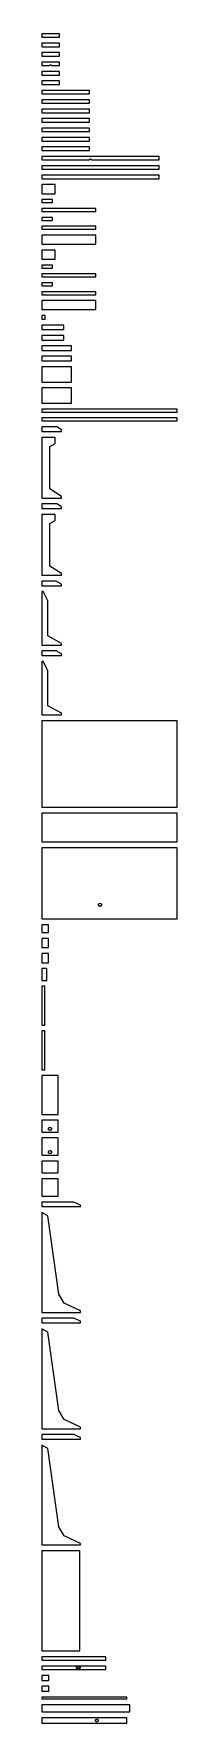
# Model space of a CAD drawing. Header units: metres. Extents: x 0 to 1500, y 0 to 18637.
import ezdxf

# ---------------------------------------------------------------- set-up
doc = ezdxf.new("R2010")
doc.units = ezdxf.units.M

msp = doc.modelspace()

# ---------------------------------------------------------------- linework, layer by layer
for p, q in [((195.667, 18636.7), (0, 18636.7)), ((0, 18636.7), (0, 18597.7)), ((195.667, 18597.7), (195.667, 18636.7)), ((0, 18597.7), (195.667, 18597.7)), ((195.667, 18532.7), (0, 18532.7)), ((0, 18532.7), (0, 18493.7)), ((0, 18493.7), (195.667, 18493.7)), ((195.667, 18493.7), (195.667, 18532.7)), ((195.667, 18428.7), (0, 18428.7)), ((0, 18428.7), (0, 18389.7)), ((0, 18389.7), (195.667, 18389.7)), ((195.667, 18324.7), (0, 18324.7)), ((0, 18324.7), (0, 18285.7)), ((0, 18285.7), (87.8333, 18285.7)), ((87.8333, 18285.7), (87.8881, 18286.8)), ((87.8881, 18286.8), (88.0518, 18287.8)), ((88.0518, 18287.8), (88.3227, 18288.8)), ((88.3227, 18288.8), (88.6978, 18289.8)), ((88.6978, 18289.8), (89.173, 18290.7)), ((89.173, 18290.7), (89.7431, 18291.6)), ((89.7431, 18291.6), (90.4019, 18292.4)), ((90.4019, 18292.4), (91.142, 18293.1)), ((91.142, 18293.1), (91.9554, 18293.8)), ((91.9554, 18293.8), (92.8333, 18294.4)), ((92.8333, 18294.4), (93.7659, 18294.8)), ((93.7659, 18294.8), (94.7431, 18295.2)), ((94.7431, 18295.2), (95.7542, 18295.5)), ((95.7542, 18295.5), (96.788, 18295.7)), ((96.788, 18295.7), (97.8333, 18295.7)), ((97.8333, 18295.7), (98.8786, 18295.7)), ((98.8786, 18295.7), (99.9124, 18295.5)), ((99.9124, 18295.5), (100.923, 18295.2)), ((100.923, 18295.2), (101.901, 18294.8)), ((101.901, 18294.8), (102.833, 18294.4)), ((102.833, 18294.4), (103.711, 18293.8)), ((103.711, 18293.8), (104.525, 18293.1)), ((104.525, 18293.1), (105.265, 18292.4)), ((105.265, 18292.4), (105.923, 18291.6)), ((105.923, 18291.6), (106.494, 18290.7)), ((106.494, 18290.7), (106.969, 18289.8)), ((106.969, 18289.8), (107.344, 18288.8)), ((107.344, 18288.8), (107.615, 18287.8)), ((107.615, 18287.8), (107.779, 18286.8)), ((107.779, 18286.8), (107.833, 18285.7)), ((107.833, 18285.7), (195.667, 18285.7)), ((195.667, 18389.7), (195.667, 18428.7)), ((195.667, 18285.7), (195.667, 18324.7)), ((195.667, 18220.7), (0, 18220.7)), ((0, 18220.7), (0, 18181.7)), ((0, 18181.7), (195.667, 18181.7)), ((195.667, 18116.7), (0, 18116.7)), ((0, 18116.7), (0, 18077.7)), ((0, 18077.7), (195.667, 18077.7)), ((195.667, 18181.7), (195.667, 18220.7)), ((195.667, 18077.7), (195.667, 18116.7)), ((530.461, 18012.7), (0, 18012.7)), ((0, 18012.7), (0, 17973.7)), ((0, 17973.7), (530.461, 17973.7)), ((530.461, 17908.7), (0, 17908.7)), ((0, 17908.7), (0, 17869.7)), ((530.461, 17973.7), (530.461, 18012.7)), ((530.461, 17869.7), (530.461, 17908.7)), ((0, 17869.7), (530.461, 17869.7)), ((530.461, 17804.7), (0, 17804.7)), ((0, 17804.7), (0, 17765.7)), ((0, 17765.7), (530.461, 17765.7)), ((530.461, 17765.7), (530.461, 17804.7)), ((530.461, 17700.7), (0, 17700.7)), ((0, 17700.7), (0, 17661.7)), ((0, 17661.7), (530.461, 17661.7)), ((530.461, 17596.7), (0, 17596.7)), ((0, 17596.7), (0, 17557.7)), ((0, 17557.7), (530.461, 17557.7)), ((530.461, 17661.7), (530.461, 17700.7)), ((530.461, 17557.7), (530.461, 17596.7)), ((530.461, 17492.7), (0, 17492.7)), ((0, 17492.7), (0, 17453.7)), ((0, 17453.7), (530.461, 17453.7)), ((530.461, 17388.7), (0, 17388.7)), ((0, 17388.7), (0, 17349.7)), ((0, 17349.7), (530.461, 17349.7)), ((530.461, 17453.7), (530.461, 17492.7)), ((530.461, 17349.7), (530.461, 17388.7)), ((1300, 17284.7), (0, 17284.7)), ((0, 17284.7), (0, 17245.7)), ((0, 17245.7), (530, 17245.7)), ((1300, 17180.7), (0, 17180.7)), ((0, 17180.7), (0, 17141.7)), ((530, 17245.7), (530.055, 17246.8)), ((530.055, 17246.8), (530.219, 17247.8)), ((530.219, 17247.8), (530.489, 17248.8)), ((530.489, 17248.8), (530.865, 17249.8)), ((530.865, 17249.8), (531.34, 17250.7)), ((531.34, 17250.7), (531.91, 17251.6)), ((531.91, 17251.6), (532.569, 17252.4)), ((532.569, 17252.4), (533.309, 17253.1)), ((533.309, 17253.1), (534.122, 17253.8)), ((534.122, 17253.8), (535, 17254.4)), ((535, 17254.4), (535.933, 17254.8)), ((535.933, 17254.8), (536.91, 17255.2)), ((536.91, 17255.2), (537.921, 17255.5)), ((537.921, 17255.5), (538.955, 17255.7)), ((538.955, 17255.7), (540, 17255.7)), ((540, 17255.7), (541.045, 17255.7)), ((541.045, 17255.7), (542.079, 17255.5)), ((542.079, 17255.5), (543.09, 17255.2)), ((543.09, 17255.2), (544.067, 17254.8)), ((544.067, 17254.8), (545, 17254.4)), ((545, 17254.4), (545.878, 17253.8)), ((545.878, 17253.8), (546.691, 17253.1)), ((546.691, 17253.1), (547.431, 17252.4)), ((547.431, 17252.4), (548.09, 17251.6)), ((548.09, 17251.6), (548.66, 17250.7)), ((548.66, 17250.7), (549.135, 17249.8)), ((549.135, 17249.8), (549.511, 17248.8)), ((549.511, 17248.8), (549.781, 17247.8)), ((549.781, 17247.8), (549.945, 17246.8)), ((549.945, 17246.8), (550, 17245.7)), ((550, 17245.7), (1300, 17245.7)), ((1300, 17245.7), (1300, 17284.7)), ((1300, 17141.7), (1300, 17180.7)), ((0, 17141.7), (1300, 17141.7)), ((1300, 17076.7), (0, 17076.7)), ((0, 17076.7), (0, 17037.7)), ((0, 17037.7), (1300, 17037.7)), ((150, 16972.7), (0, 16972.7)), ((0, 16972.7), (0, 16872.7)), ((150, 16872.7), (150, 16972.7)), ((1300, 17037.7), (1300, 17076.7)), ((0, 16872.7), (150, 16872.7)), ((120, 16807.7), (0, 16807.7)), ((0, 16807.7), (0, 16774.7)), ((0, 16774.7), (120, 16774.7)), ((120, 16774.7), (120, 16807.7)), ((600, 16709.7), (0, 16709.7)), ((0, 16709.7), (0, 16676.7)), ((0, 16676.7), (600, 16676.7)), ((120, 16611.7), (0, 16611.7)), ((0, 16611.7), (0, 16578.7)), ((120, 16578.7), (120, 16611.7)), ((600, 16676.7), (600, 16709.7)), ((0, 16578.7), (120, 16578.7)), ((600, 16513.7), (0, 16513.7)), ((0, 16513.7), (0, 16480.7)), ((0, 16480.7), (600, 16480.7)), ((600, 16415.7), (0, 16415.7)), ((0, 16415.7), (0, 16315.7)), ((600, 16480.7), (600, 16513.7)), ((600, 16315.7), (600, 16415.7)), ((0, 16315.7), (600, 16315.7)), ((150, 16250.7), (0, 16250.7)), ((0, 16250.7), (0, 16150.7)), ((150, 16150.7), (150, 16250.7)), ((0, 16150.7), (150, 16150.7)), ((120, 16085.7), (0, 16085.7)), ((0, 16085.7), (0, 16052.7)), ((0, 16052.7), (120, 16052.7)), ((120, 16052.7), (120, 16085.7)), ((600, 15987.7), (0, 15987.7)), ((0, 15987.7), (0, 15954.7)), ((0, 15954.7), (600, 15954.7)), ((120, 15889.7), (0, 15889.7)), ((0, 15889.7), (0, 15856.7)), ((0, 15856.7), (120, 15856.7)), ((120, 15856.7), (120, 15889.7)), ((600, 15954.7), (600, 15987.7)), ((600, 15791.7), (0, 15791.7)), ((0, 15791.7), (0, 15758.7)), ((0, 15758.7), (600, 15758.7)), ((600, 15693.7), (0, 15693.7)), ((0, 15693.7), (0, 15593.7)), ((600, 15758.7), (600, 15791.7)), ((600, 15593.7), (600, 15693.7)), ((0, 15593.7), (600, 15593.7)), ((40, 15528.7), (0, 15528.7)), ((0, 15528.7), (0, 15488.7)), ((0, 15488.7), (40, 15488.7)), ((40, 15488.7), (40, 15528.7)), ((245, 15423.7), (0, 15423.7)), ((0, 15423.7), (0, 15373.7)), ((0, 15373.7), (245, 15373.7)), ((245, 15308.7), (0, 15308.7)), ((0, 15308.7), (0, 15258.7)), ((245, 15373.7), (245, 15423.7)), ((245, 15258.7), (245, 15308.7)), ((0, 15258.7), (245, 15258.7)), ((330, 15193.7), (0, 15193.7)), ((0, 15193.7), (0, 15143.7)), ((0, 15143.7), (330, 15143.7)), ((330, 15143.7), (330, 15193.7)), ((330, 15078.7), (0, 15078.7)), ((0, 15078.7), (0, 15028.7)), ((0, 15028.7), (330, 15028.7)), ((330, 14963.7), (0, 14963.7)), ((0, 14963.7), (0, 14795.2)), ((330, 15028.7), (330, 15078.7)), ((330, 14795.2), (330, 14963.7)), ((0, 14795.2), (330, 14795.2)), ((330, 14730.2), (0, 14730.2)), ((0, 14730.2), (0, 14561.7)), ((330, 14561.7), (330, 14730.2)), ((0, 14561.7), (330, 14561.7)), ((1500, 14496.7), (0, 14496.7)), ((0, 14496.7), (0, 14463.7)), ((0, 14463.7), (1500, 14463.7)), ((1500, 14398.7), (0, 14398.7)), ((0, 14398.7), (0, 14365.7)), ((0, 14365.7), (1500, 14365.7)), ((1500, 14463.7), (1500, 14496.7)), ((1500, 14365.7), (1500, 14398.7)), ((168.315, 14300.7), (0, 14300.7)), ((0, 14300.7), (0, 14249.9)), ((0, 14249.9), (220, 14249.9)), ((150.5, 14184.9), (0, 14184.9)), ((0, 14184.9), (0, 13514.9)), ((150.5, 14116.9), (150.5, 14184.9)), ((220, 14267.9), (168.315, 14300.7)), ((220, 14249.9), (220, 14267.9)), ((90, 14084.4), (150.5, 14116.9)), ((90, 13615.4), (90, 14084.4)), ((220, 13532.9), (90, 13615.4)), ((0, 13514.9), (220, 13514.9)), ((168.315, 13449.9), (0, 13449.9)), ((0, 13449.9), (0, 13399.1)), ((220, 13417.1), (168.315, 13449.9)), ((220, 13514.9), (220, 13532.9)), ((0, 13399.1), (220, 13399.1)), ((150.5, 13334.1), (0, 13334.1)), ((0, 13334.1), (0, 12664.1)), ((90, 13233.6), (150.5, 13266.1)), ((90, 12764.6), (90, 13233.6)), ((150.5, 13266.1), (150.5, 13334.1)), ((220, 13399.1), (220, 13417.1)), ((220, 12682.1), (90, 12764.6)), ((220, 12664.1), (220, 12682.1)), ((0, 12664.1), (220, 12664.1)), ((159.37, 12599.1), (0, 12599.1)), ((0, 12599.1), (0, 12548.3)), ((0, 12548.3), (220, 12548.3)), ((220, 12566.3), (159.37, 12599.1)), ((220, 12548.3), (220, 12566.3)), ((18, 12483.3), (0, 12483.3)), ((0, 12483.3), (0, 11893.3)), ((67.5, 12382.4), (18, 12483.3)), ((67.5, 11993.8), (67.5, 12382.4)), ((220, 11911.3), (67.5, 11993.8)), ((0, 11893.3), (220, 11893.3)), ((159.37, 11828.3), (0, 11828.3)), ((0, 11828.3), (0, 11777.5)), ((0, 11777.5), (220, 11777.5)), ((220, 11795.5), (159.37, 11828.3)), ((220, 11893.3), (220, 11911.3)), ((220, 11777.5), (220, 11795.5)), ((18, 11712.5), (0, 11712.5)), ((0, 11712.5), (0, 11122.5)), ((67.5, 11611.6), (18, 11712.5)), ((67.5, 11223), (67.5, 11611.6)), ((220, 11140.5), (67.5, 11223)), ((0, 11122.5), (220, 11122.5)), ((1500, 11057.5), (0, 11057.5)), ((0, 11057.5), (0, 10104.4)), ((220, 11122.5), (220, 11140.5)), ((1500, 10104.4), (1500, 11057.5)), ((0, 10104.4), (1500, 10104.4)), ((1500, 10039.4), (0, 10039.4)), ((0, 10039.4), (0, 9721.65)), ((1500, 9721.65), (1500, 10039.4)), ((0, 9721.65), (1500, 9721.65)), ((1500, 9656.65), (0, 9656.65)), ((0, 9656.65), (0, 8872.19)), ((1500, 8872.19), (1500, 9656.65)), ((628, 9027.19), (628.093, 9028.96)), ((628.093, 9025.41), (628, 9027.19)), ((628.093, 9028.96), (628.371, 9030.72)), ((628.371, 9023.65), (628.093, 9025.41)), ((628.371, 9030.72), (628.832, 9032.44)), ((628.832, 9021.93), (628.371, 9023.65)), ((628.832, 9032.44), (629.47, 9034.1)), ((629.47, 9020.27), (628.832, 9021.93)), ((629.47, 9034.1), (630.278, 9035.69)), ((630.278, 9018.69), (629.47, 9020.27)), ((630.278, 9035.69), (631.247, 9037.18)), ((631.247, 9017.2), (630.278, 9018.69)), ((631.247, 9037.18), (632.367, 9038.56)), ((632.367, 9015.81), (631.247, 9017.2)), ((632.367, 9038.56), (633.625, 9039.82)), ((633.625, 9014.55), (632.367, 9015.81)), ((633.625, 9039.82), (635.008, 9040.94)), ((635.008, 9013.43), (633.625, 9014.55)), ((635.008, 9040.94), (636.5, 9041.91)), ((636.5, 9012.47), (635.008, 9013.43)), ((636.5, 9041.91), (638.085, 9042.72)), ((638.085, 9011.66), (636.5, 9012.47)), ((638.085, 9042.72), (639.747, 9043.36)), ((639.747, 9011.02), (638.085, 9011.66)), ((639.747, 9043.36), (641.466, 9043.82)), ((641.466, 9010.56), (639.747, 9011.02)), ((641.466, 9043.82), (643.223, 9044.09)), ((643.223, 9010.28), (641.466, 9010.56)), ((643.223, 9044.09), (645, 9044.19)), ((645, 9010.19), (643.223, 9010.28)), ((645, 9044.19), (646.777, 9044.09)), ((646.777, 9010.28), (645, 9010.19)), ((646.777, 9044.09), (648.534, 9043.82)), ((648.534, 9010.56), (646.777, 9010.28)), ((648.534, 9043.82), (650.253, 9043.36)), ((650.253, 9011.02), (648.534, 9010.56)), ((650.253, 9043.36), (651.915, 9042.72)), ((651.915, 9011.66), (650.253, 9011.02)), ((651.915, 9042.72), (653.5, 9041.91)), ((653.5, 9012.47), (651.915, 9011.66)), ((653.5, 9041.91), (654.992, 9040.94)), ((654.992, 9013.43), (653.5, 9012.47)), ((654.992, 9040.94), (656.375, 9039.82)), ((656.375, 9014.55), (654.992, 9013.43)), ((656.375, 9039.82), (657.633, 9038.56)), ((657.633, 9015.81), (656.375, 9014.55)), ((657.633, 9038.56), (658.753, 9037.18)), ((658.753, 9017.2), (657.633, 9015.81)), ((658.753, 9037.18), (659.722, 9035.69)), ((659.722, 9018.69), (658.753, 9017.2)), ((659.722, 9035.69), (660.53, 9034.1)), ((660.53, 9020.27), (659.722, 9018.69)), ((660.53, 9034.1), (661.168, 9032.44)), ((661.168, 9021.93), (660.53, 9020.27)), ((661.168, 9032.44), (661.628, 9030.72)), ((661.628, 9023.65), (661.168, 9021.93)), ((661.628, 9030.72), (661.907, 9028.96)), ((661.907, 9025.41), (661.628, 9023.65)), ((661.907, 9028.96), (662, 9027.19)), ((662, 9027.19), (661.907, 9025.41)), ((0, 8872.19), (1500, 8872.19)), ((75, 8807.19), (0, 8807.19)), ((0, 8807.19), (0, 8722.19)), ((75, 8722.19), (75, 8807.19)), ((0, 8722.19), (75, 8722.19)), ((75, 8657.19), (0, 8657.19)), ((0, 8657.19), (0, 8557.19)), ((75, 8557.19), (75, 8657.19)), ((0, 8557.19), (75, 8557.19)), ((75, 8492.19), (0, 8492.19)), ((0, 8492.19), (0, 8389.14)), ((0, 8389.14), (75, 8389.14)), ((75, 8389.14), (75, 8492.19)), ((55.05, 8324.14), (0, 8324.14)), ((0, 8324.14), (0, 8194.14)), ((55.05, 8194.14), (55.05, 8324.14)), ((0, 8194.14), (55.05, 8194.14)), ((36, 8129.14), (0, 8129.14)), ((0, 8129.14), (0, 7701.32)), ((36, 7701.32), (36, 8129.14)), ((0, 7701.32), (36, 7701.32)), ((36, 7636.32), (0, 7636.32)), ((0, 7636.32), (0, 7208.5)), ((36, 7208.5), (36, 7636.32)), ((0, 7208.5), (36, 7208.5)), ((183, 7143.5), (0, 7143.5)), ((0, 7143.5), (0, 6715.68)), ((183, 6715.68), (183, 7143.5)), ((0, 6715.68), (183, 6715.68)), ((183, 6650.68), (0, 6650.68)), ((0, 6650.68), (0, 6521.03)), ((74.5, 6556.03), (74.5931, 6557.81)), ((74.5931, 6554.25), (74.5, 6556.03)), ((74.5931, 6557.81), (74.8715, 6559.56)), ((74.8715, 6552.5), (74.5931, 6554.25)), ((74.8715, 6559.56), (75.332, 6561.28)), ((75.332, 6550.78), (74.8715, 6552.5)), ((75.332, 6561.28), (75.9697, 6562.94)), ((75.9697, 6549.12), (75.332, 6550.78)), ((75.9697, 6562.94), (76.7776, 6564.53)), ((76.7776, 6547.53), (75.9697, 6549.12)), ((76.7776, 6564.53), (77.7467, 6566.02)), ((77.7467, 6546.04), (76.7776, 6547.53)), ((77.7467, 6566.02), (78.8665, 6567.41)), ((78.8665, 6544.65), (77.7467, 6546.04)), ((78.8665, 6567.41), (80.1248, 6568.66)), ((80.1248, 6543.4), (78.8665, 6544.65)), ((80.1248, 6568.66), (81.5076, 6569.78)), ((81.5076, 6542.28), (80.1248, 6543.4)), ((81.5076, 6569.78), (83, 6570.75)), ((83, 6541.31), (81.5076, 6542.28)), ((83, 6570.75), (84.5855, 6571.56)), ((84.5855, 6540.5), (83, 6541.31)), ((84.5855, 6571.56), (86.2467, 6572.2)), ((86.2467, 6539.86), (84.5855, 6540.5)), ((86.2467, 6572.2), (87.9655, 6572.66)), ((87.9655, 6539.4), (86.2467, 6539.86)), ((87.9655, 6572.66), (89.723, 6572.94)), ((89.723, 6539.12), (87.9655, 6539.4)), ((89.723, 6572.94), (91.5, 6573.03)), ((91.5, 6539.03), (89.723, 6539.12)), ((91.5, 6573.03), (93.277, 6572.94)), ((93.277, 6539.12), (91.5, 6539.03)), ((93.277, 6572.94), (95.0345, 6572.66)), ((95.0345, 6539.4), (93.277, 6539.12)), ((95.0345, 6572.66), (96.7533, 6572.2)), ((96.7533, 6539.86), (95.0345, 6539.4)), ((96.7533, 6572.2), (98.4145, 6571.56)), ((98.4145, 6540.5), (96.7533, 6539.86)), ((98.4145, 6571.56), (100, 6570.75)), ((100, 6541.31), (98.4145, 6540.5)), ((100, 6570.75), (101.492, 6569.78)), ((101.492, 6542.28), (100, 6541.31)), ((101.492, 6569.78), (102.875, 6568.66)), ((102.875, 6543.4), (101.492, 6542.28)), ((102.875, 6568.66), (104.133, 6567.41)), ((104.133, 6544.65), (102.875, 6543.4)), ((104.133, 6567.41), (105.253, 6566.02)), ((105.253, 6546.04), (104.133, 6544.65)), ((105.253, 6566.02), (106.222, 6564.53)), ((106.222, 6547.53), (105.253, 6546.04)), ((106.222, 6564.53), (107.03, 6562.94)), ((107.03, 6549.12), (106.222, 6547.53)), ((107.03, 6562.94), (107.668, 6561.28)), ((107.668, 6550.78), (107.03, 6549.12)), ((107.668, 6561.28), (108.129, 6559.56)), ((108.129, 6552.5), (107.668, 6550.78)), ((108.129, 6559.56), (108.407, 6557.81)), ((108.407, 6554.25), (108.129, 6552.5)), ((108.407, 6557.81), (108.5, 6556.03)), ((108.5, 6556.03), (108.407, 6554.25)), ((183, 6521.03), (183, 6650.68)), ((0, 6521.03), (183, 6521.03)), ((183, 6456.03), (0, 6456.03)), ((0, 6456.03), (0, 6264.94)), ((183, 6264.94), (183, 6456.03)), ((0, 6264.94), (183, 6264.94)), ((183, 6199.94), (0, 6199.94)), ((0, 6199.94), (0, 6070.29)), ((74.5, 6299.94), (74.5931, 6301.72)), ((74.5931, 6298.17), (74.5, 6299.94)), ((74.5931, 6301.72), (74.8715, 6303.48)), ((74.8715, 6296.41), (74.5931, 6298.17)), ((74.8715, 6303.48), (75.332, 6305.2)), ((75.332, 6294.69), (74.8715, 6296.41)), ((75.332, 6305.2), (75.9697, 6306.86)), ((75.9697, 6293.03), (75.332, 6294.69)), ((75.9697, 6306.86), (76.7776, 6308.44)), ((76.7776, 6291.44), (75.9697, 6293.03)), ((76.7776, 6308.44), (77.7467, 6309.93)), ((77.7467, 6289.95), (76.7776, 6291.44)), ((77.7467, 6309.93), (78.8665, 6311.32)), ((78.8665, 6288.57), (77.7467, 6289.95)), ((78.8665, 6311.32), (80.1248, 6312.58)), ((80.1248, 6287.31), (78.8665, 6288.57)), ((80.1248, 6312.58), (81.5076, 6313.7)), ((81.5076, 6286.19), (80.1248, 6287.31)), ((81.5076, 6313.7), (83, 6314.66)), ((83, 6285.22), (81.5076, 6286.19)), ((83, 6314.66), (84.5855, 6315.47)), ((84.5855, 6284.41), (83, 6285.22)), ((84.5855, 6315.47), (86.2467, 6316.11)), ((86.2467, 6283.77), (84.5855, 6284.41)), ((86.2467, 6316.11), (87.9655, 6316.57)), ((87.9655, 6283.31), (86.2467, 6283.77)), ((87.9655, 6316.57), (89.723, 6316.85)), ((89.723, 6283.04), (87.9655, 6283.31)), ((89.723, 6316.85), (91.5, 6316.94)), ((91.5, 6282.94), (89.723, 6283.04)), ((91.5, 6316.94), (93.277, 6316.85)), ((93.277, 6283.04), (91.5, 6282.94)), ((93.277, 6316.85), (95.0345, 6316.57)), ((95.0345, 6283.31), (93.277, 6283.04)), ((95.0345, 6316.57), (96.7533, 6316.11)), ((96.7533, 6283.77), (95.0345, 6283.31)), ((96.7533, 6316.11), (98.4145, 6315.47)), ((98.4145, 6284.41), (96.7533, 6283.77)), ((98.4145, 6315.47), (100, 6314.66)), ((100, 6285.22), (98.4145, 6284.41)), ((100, 6314.66), (101.492, 6313.7)), ((101.492, 6286.19), (100, 6285.22)), ((101.492, 6313.7), (102.875, 6312.58)), ((102.875, 6287.31), (101.492, 6286.19)), ((102.875, 6312.58), (104.133, 6311.32)), ((104.133, 6288.57), (102.875, 6287.31)), ((104.133, 6311.32), (105.253, 6309.93)), ((105.253, 6289.95), (104.133, 6288.57)), ((105.253, 6309.93), (106.222, 6308.44)), ((106.222, 6291.44), (105.253, 6289.95)), ((106.222, 6308.44), (107.03, 6306.86)), ((107.03, 6293.03), (106.222, 6291.44)), ((107.03, 6306.86), (107.668, 6305.2)), ((107.668, 6294.69), (107.03, 6293.03)), ((107.668, 6305.2), (108.129, 6303.48)), ((108.129, 6296.41), (107.668, 6294.69)), ((108.129, 6303.48), (108.407, 6301.72)), ((108.407, 6298.17), (108.129, 6296.41)), ((108.407, 6301.72), (108.5, 6299.94)), ((108.5, 6299.94), (108.407, 6298.17)), ((183, 6070.29), (183, 6199.94)), ((0, 6070.29), (183, 6070.29)), ((183, 6005.29), (0, 6005.29)), ((0, 6005.29), (0, 5814.2)), ((183, 5814.2), (183, 6005.29)), ((0, 5814.2), (183, 5814.2)), ((356.433, 5749.2), (0, 5749.2)), ((0, 5749.2), (0, 5698.4)), ((0, 5698.4), (427.72, 5698.4)), ((68.2203, 5595.59), (0, 5633.4)), ((0, 5633.4), (0, 4531.45)), ((191.088, 4732.45), (68.2203, 5595.59)), ((427.72, 5716.4), (356.433, 5749.2)), ((427.72, 5698.4), (427.72, 5716.4)), ((248.415, 4631.95), (191.088, 4732.45)), ((0, 4531.45), (427.72, 4531.45)), ((427.72, 4549.45), (248.415, 4631.95)), ((427.72, 4531.45), (427.72, 4549.45)), ((356.433, 4466.45), (0, 4466.45)), ((0, 4466.45), (0, 4415.65)), ((0, 4415.65), (427.72, 4415.65)), ((68.2203, 4312.84), (0, 4350.65)), ((0, 4350.65), (0, 3248.7)), ((191.088, 3449.7), (68.2203, 4312.84)), ((427.72, 4433.65), (356.433, 4466.45)), ((427.72, 4415.65), (427.72, 4433.65)), ((248.415, 3349.2), (191.088, 3449.7)), ((0, 3248.7), (427.72, 3248.7)), ((356.433, 3183.7), (0, 3183.7)), ((0, 3183.7), (0, 3132.9)), ((427.72, 3266.7), (248.415, 3349.2)), ((427.72, 3150.9), (356.433, 3183.7)), ((427.72, 3248.7), (427.72, 3266.7)), ((0, 3132.9), (427.72, 3132.9)), ((68.2203, 3030.09), (0, 3067.9)), ((0, 3067.9), (0, 1965.95)), ((191.088, 2166.95), (68.2203, 3030.09)), ((427.72, 3132.9), (427.72, 3150.9)), ((248.415, 2066.45), (191.088, 2166.95)), ((427.72, 1983.95), (248.415, 2066.45)), ((0, 1965.95), (427.72, 1965.95)), ((420, 1900.95), (0, 1900.95)), ((0, 1900.95), (0, 797)), ((420, 797), (420, 1900.95)), ((427.72, 1965.95), (427.72, 1983.95)), ((0, 797), (420, 797)), ((710, 732), (0, 732)), ((0, 732), (0, 695)), ((0, 695), (710, 695)), ((710, 630), (0, 630)), ((0, 630), (0, 593)), ((0, 593), (710, 593)), ((385, 611.5), (385.055, 612.545)), ((385.055, 610.455), (385, 611.5)), ((385.055, 612.545), (385.219, 613.579)), ((385.219, 609.421), (385.055, 610.455)), ((385.219, 613.579), (385.489, 614.59)), ((385.489, 608.41), (385.219, 609.421)), ((385.489, 614.59), (385.865, 615.567)), ((385.865, 607.433), (385.489, 608.41)), ((385.865, 615.567), (386.34, 616.5)), ((386.34, 606.5), (385.865, 607.433)), ((386.34, 616.5), (386.91, 617.378)), ((386.91, 605.622), (386.34, 606.5)), ((386.91, 617.378), (387.569, 618.191)), ((387.569, 604.809), (386.91, 605.622)), ((387.569, 618.191), (388.309, 618.931)), ((388.309, 604.069), (387.569, 604.809)), ((388.309, 618.931), (389.122, 619.59)), ((389.122, 603.41), (388.309, 604.069)), ((389.122, 619.59), (390, 620.16)), ((390, 602.84), (389.122, 603.41)), ((390, 620.16), (390.933, 620.635)), ((390.933, 602.365), (390, 602.84)), ((390.933, 620.635), (391.91, 621.011)), ((391.91, 601.989), (390.933, 602.365)), ((391.91, 621.011), (392.921, 621.281)), ((392.921, 601.719), (391.91, 601.989)), ((392.921, 621.281), (393.955, 621.445)), ((393.955, 601.555), (392.921, 601.719)), ((393.955, 621.445), (395, 621.5)), ((395, 601.5), (393.955, 601.555)), ((395, 621.5), (415, 621.5)), ((415, 601.5), (395, 601.5)), ((415, 621.5), (416.045, 621.445)), ((416.045, 601.555), (415, 601.5)), ((416.045, 621.445), (417.079, 621.281)), ((417.079, 601.719), (416.045, 601.555)), ((417.079, 621.281), (418.09, 621.011)), ((418.09, 601.989), (417.079, 601.719)), ((418.09, 621.011), (419.067, 620.635)), ((419.067, 602.365), (418.09, 601.989)), ((419.067, 620.635), (420, 620.16)), ((420, 602.84), (419.067, 602.365)), ((420, 620.16), (420.878, 619.59)), ((420.878, 603.41), (420, 602.84)), ((420.878, 619.59), (421.691, 618.931)), ((421.691, 604.069), (420.878, 603.41)), ((421.691, 618.931), (422.431, 618.191)), ((422.431, 604.809), (421.691, 604.069)), ((422.431, 618.191), (423.09, 617.378)), ((423.09, 605.622), (422.431, 604.809)), ((423.09, 617.378), (423.66, 616.5)), ((423.66, 606.5), (423.09, 605.622)), ((423.66, 616.5), (424.135, 615.567)), ((424.135, 607.433), (423.66, 606.5)), ((424.135, 615.567), (424.511, 614.59)), ((424.511, 608.41), (424.135, 607.433)), ((424.511, 614.59), (424.781, 613.579)), ((424.781, 609.421), (424.511, 608.41)), ((424.781, 613.579), (424.945, 612.545)), ((424.945, 610.455), (424.781, 609.421)), ((424.945, 612.545), (425, 611.5)), ((425, 611.5), (424.945, 610.455)), ((710, 695), (710, 732)), ((710, 593), (710, 630)), ((78, 528), (0, 528)), ((0, 528), (0, 473)), ((0, 473), (78, 473)), ((78, 408), (0, 408)), ((0, 408), (0, 353)), ((78, 473), (78, 528)), ((78, 353), (78, 408)), ((0, 353), (78, 353)), ((940, 288), (0, 288)), ((0, 288), (0, 268)), ((0, 268), (940, 268)), ((976, 203), (0, 203)), ((0, 203), (0, 125)), ((940, 268), (940, 288)), ((976, 125), (976, 203)), ((0, 125), (976, 125)), ((940, 60), (0, 60)), ((0, 60), (0, 0)), ((0, 0), (940, 0)), ((595.55, 30), (595.629, 31.5104)), ((595.629, 28.4896), (595.55, 30)), ((595.629, 31.5104), (595.866, 33.0043)), ((595.866, 26.9957), (595.629, 28.4896)), ((595.866, 33.0043), (596.257, 34.4653)), ((596.257, 25.5347), (595.866, 26.9957)), ((596.257, 34.4653), (596.799, 35.8773)), ((596.799, 24.1227), (596.257, 25.5347)), ((596.799, 35.8773), (597.486, 37.225)), ((597.486, 22.775), (596.799, 24.1227)), ((597.486, 37.225), (598.31, 38.4935)), ((598.31, 21.5065), (597.486, 22.775)), ((598.31, 38.4935), (599.262, 39.6689)), ((599.262, 20.3311), (598.31, 21.5065)), ((599.262, 39.6689), (600.331, 40.7384)), ((600.331, 19.2616), (599.262, 20.3311)), ((600.331, 40.7384), (601.507, 41.6903)), ((601.507, 18.3097), (600.331, 19.2616)), ((601.507, 41.6903), (602.775, 42.5141)), ((602.775, 17.4859), (601.507, 18.3097)), ((602.775, 42.5141), (604.123, 43.2007)), ((604.123, 16.7993), (602.775, 17.4859)), ((604.123, 43.2007), (605.535, 43.7428)), ((605.535, 16.2572), (604.123, 16.7993)), ((605.535, 43.7428), (606.996, 44.1342)), ((606.996, 15.8658), (605.535, 16.2572)), ((606.996, 44.1342), (608.49, 44.3708)), ((608.49, 15.6292), (606.996, 15.8658)), ((608.49, 44.3708), (610, 44.45)), ((610, 15.55), (608.49, 15.6292)), ((610, 44.45), (611.51, 44.3708)), ((611.51, 15.6292), (610, 15.55)), ((611.51, 44.3708), (613.004, 44.1342)), ((613.004, 15.8658), (611.51, 15.6292)), ((613.004, 44.1342), (614.465, 43.7428)), ((614.465, 16.2572), (613.004, 15.8658)), ((614.465, 43.7428), (615.877, 43.2007)), ((615.877, 16.7993), (614.465, 16.2572)), ((615.877, 43.2007), (617.225, 42.5141)), ((617.225, 17.4859), (615.877, 16.7993)), ((617.225, 42.5141), (618.493, 41.6903)), ((618.493, 18.3097), (617.225, 17.4859)), ((618.493, 41.6903), (619.669, 40.7384)), ((619.669, 19.2616), (618.493, 18.3097)), ((619.669, 40.7384), (620.738, 39.6689)), ((620.738, 20.3311), (619.669, 19.2616)), ((620.738, 39.6689), (621.69, 38.4935)), ((621.69, 21.5065), (620.738, 20.3311)), ((621.69, 38.4935), (622.514, 37.225)), ((622.514, 22.775), (621.69, 21.5065)), ((622.514, 37.225), (623.201, 35.8773)), ((623.201, 24.1227), (622.514, 22.775)), ((623.201, 35.8773), (623.743, 34.4653)), ((623.743, 25.5347), (623.201, 24.1227)), ((623.743, 34.4653), (624.134, 33.0043)), ((624.134, 26.9957), (623.743, 25.5347)), ((624.134, 33.0043), (624.371, 31.5104)), ((624.371, 28.4896), (624.134, 26.9957)), ((624.371, 31.5104), (624.45, 30)), ((624.45, 30), (624.371, 28.4896)), ((940, 0), (940, 60))]:
    msp.add_line(p, q)

doc.saveas('drawing.dxf')
